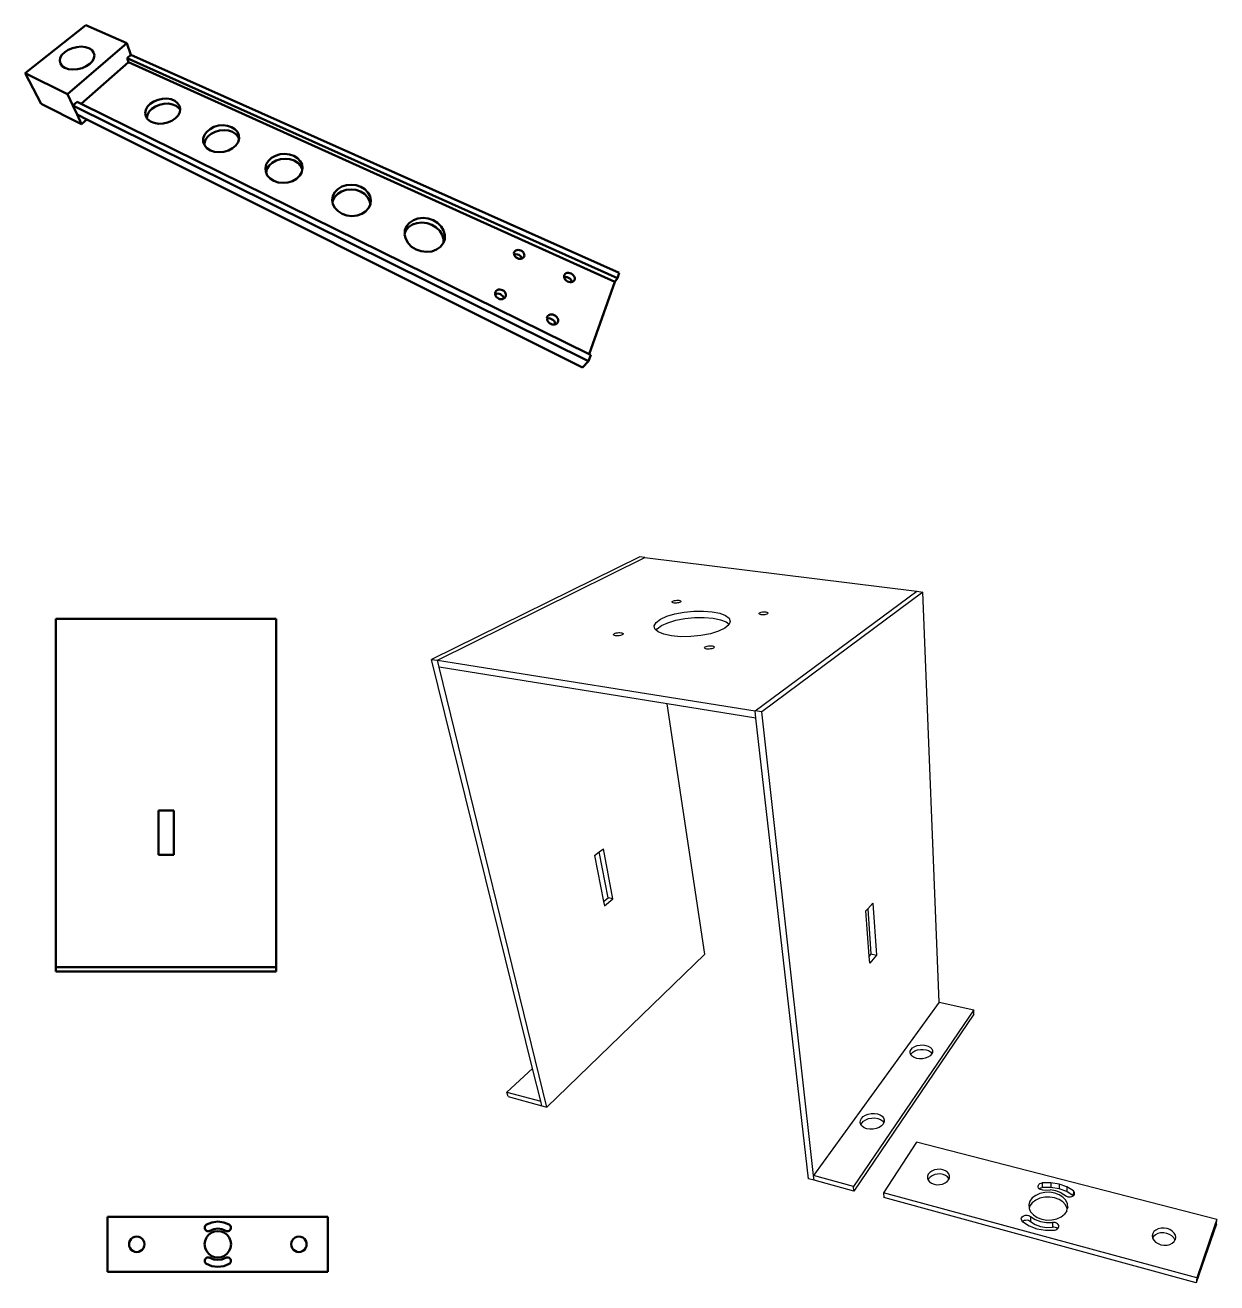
# Model space of a CAD drawing. Header units: millimetres. Extents: x 25 to 2355, y -27 to 1078.
# Drawn here: x 693 to 1234, y 507 to 1078 of the extents above; entities that cross this region are included whole.
import ezdxf

# ---------------------------------------------------------------- set-up
doc = ezdxf.new("R2010")
doc.units = ezdxf.units.MM
doc.layers.get('0').update_dxf_attribs({"lineweight": 50})
doc.layers.add('结构 细线', color=4, linetype='Continuous')

msp = doc.modelspace()

# ---------------------------------------------------------------- linework, layer by layer
for p, q in [((720.739, 1077.954), (693.192, 1056.128)), ((739.412, 1069.741), (720.739, 1077.954)), ((739.412, 1069.741), (712.438, 1046.693)), ((712.752, 1066.742), (714.618, 1067.539)), ((714.618, 1067.539), (716.622, 1068.033)), ((716.622, 1068.033), (718.634, 1068.194)), ((718.634, 1068.194), (720.521, 1068.011)), ((720.521, 1068.011), (722.162, 1067.496)), ((722.162, 1067.496), (723.448, 1066.682)), ((741.159, 1064.433), (739.412, 1069.741)), ((708.883, 1061.77), (709.14, 1063.122)), ((709.166, 1060.496), (708.883, 1061.77)), ((709.14, 1063.122), (709.915, 1064.46)), ((709.915, 1064.46), (711.147, 1065.694)), ((711.147, 1065.694), (712.752, 1066.742)), ((723.722, 1061.684), (722.523, 1060.419)), ((723.448, 1066.682), (724.291, 1065.619)), ((724.439, 1063.034), (723.722, 1061.684)), ((724.291, 1065.619), (724.631, 1064.375)), ((724.631, 1064.375), (724.439, 1063.034)), ((741.159, 1064.433), (739.516, 1062.999)), ((740.149, 1061.121), (739.516, 1062.999)), ((739.516, 1062.999), (962.035, 963.059)), ((962.892, 965.514), (741.159, 1064.433)), ((700.461, 1042.278), (693.192, 1056.128)), ((693.192, 1056.128), (712.438, 1046.693)), ((709.977, 1059.392), (709.166, 1060.496)), ((711.264, 1058.535), (709.977, 1059.392)), ((712.939, 1057.989), (711.264, 1058.535)), ((714.884, 1057.795), (712.939, 1057.989)), ((716.961, 1057.966), (714.884, 1057.795)), ((719.021, 1058.49), (716.961, 1057.966)), ((740.149, 1061.121), (718.624, 1042.19)), ((720.92, 1059.328), (719.021, 1058.49)), ((722.523, 1060.419), (720.92, 1059.328)), ((740.149, 1061.121), (960.811, 961.527)), ((714.872, 1041.486), (712.438, 1046.693)), ((753.501, 1044.125), (755.519, 1044.554)), ((755.519, 1044.554), (757.544, 1044.609)), ((757.544, 1044.609), (759.443, 1044.29)), ((700.461, 1042.278), (718.846, 1032.986)), ((716.741, 1043.117), (714.872, 1041.486)), ((714.872, 1041.486), (948.895, 925.405)), ((714.872, 1041.486), (716.79, 1037.385)), ((716.741, 1043.117), (718.624, 1042.19)), ((718.624, 1042.19), (949.277, 928.627)), ((747.691, 1038.045), (747.962, 1039.537)), ((747.962, 1039.537), (748.751, 1040.981)), ((748.751, 1040.981), (749.999, 1042.281)), ((750.732, 1040.012), (749.498, 1038.716)), ((749.999, 1042.281), (751.619, 1043.352)), ((750.732, 1040.012), (752.335, 1041.08)), ((751.619, 1043.352), (753.501, 1044.125)), ((752.335, 1041.08), (754.197, 1041.852)), ((754.197, 1041.852), (756.197, 1042.279)), ((756.197, 1042.279), (758.202, 1042.335)), ((758.202, 1042.335), (760.084, 1042.016)), ((759.443, 1044.29), (761.092, 1043.614)), ((760.084, 1042.016), (761.719, 1041.342)), ((761.092, 1043.614), (762.381, 1042.625)), ((761.719, 1041.342), (762.999, 1040.355)), ((762.381, 1042.625), (763.224, 1041.385)), ((762.999, 1040.355), (763.507, 1039.604)), ((763.224, 1041.385), (763.558, 1039.974)), ((763.507, 1039.604), (763.355, 1038.485)), ((763.558, 1039.974), (763.507, 1039.604)), ((716.79, 1037.385), (718.846, 1032.986)), ((716.79, 1037.385), (721.246, 1035.154)), ((718.846, 1032.986), (721.246, 1035.154)), ((721.246, 1035.154), (946.228, 922.54)), ((747.964, 1036.606), (747.691, 1038.045)), ((748.46, 1035.816), (747.964, 1036.606)), ((748.46, 1035.816), (748.719, 1037.276)), ((748.769, 1035.322), (748.46, 1035.816)), ((748.719, 1037.276), (749.498, 1038.716)), ((750.053, 1034.284), (748.769, 1035.322)), ((751.732, 1033.568), (750.053, 1034.284)), ((753.686, 1033.228), (751.732, 1033.568)), ((755.778, 1033.287), (753.686, 1033.228)), ((757.858, 1033.743), (755.778, 1033.287)), ((759.777, 1034.56), (757.858, 1033.743)), ((761.402, 1035.68), (759.777, 1034.56)), ((762.621, 1037.02), (761.402, 1035.68)), ((763.355, 1038.485), (762.621, 1037.02)), ((774.048, 1026.551), (774.583, 1028.129)), ((774.583, 1028.129), (775.626, 1029.584)), ((775.626, 1029.584), (777.102, 1030.82)), ((776.14, 1027.354), (777.6, 1028.586)), ((777.102, 1030.82), (778.908, 1031.758)), ((777.6, 1028.586), (779.387, 1029.521)), ((778.908, 1031.758), (780.925, 1032.34)), ((779.387, 1029.521), (781.384, 1030.101)), ((780.925, 1032.34), (783.02, 1032.529)), ((781.384, 1030.101), (783.46, 1030.289)), ((783.02, 1032.529), (785.058, 1032.314)), ((783.46, 1030.289), (785.478, 1030.075)), ((785.058, 1032.314), (786.907, 1031.708)), ((785.478, 1030.075), (787.31, 1029.471)), ((786.907, 1031.708), (788.444, 1030.748)), ((787.31, 1029.471), (788.833, 1028.514)), ((788.444, 1030.748), (789.566, 1029.495)), ((788.833, 1028.514), (789.946, 1027.266)), ((789.566, 1029.495), (790.194, 1028.03)), ((790.194, 1028.03), (790.279, 1026.488)), ((774.063, 1024.955), (774.048, 1026.551)), ((774.589, 1023.571), (774.063, 1024.955)), ((774.581, 1024.331), (775.109, 1025.904)), ((774.589, 1023.571), (774.581, 1024.331)), ((774.635, 1023.452), (774.589, 1023.571)), ((775.73, 1022.147), (774.635, 1023.452)), ((775.109, 1025.904), (776.14, 1027.354)), ((777.278, 1021.135), (775.73, 1022.147)), ((787.349, 1022.072), (785.516, 1021.081)), ((788.814, 1023.36), (787.349, 1022.072)), ((789.812, 1024.854), (788.814, 1023.36)), ((790.281, 1026.447), (789.812, 1024.854)), ((789.946, 1027.266), (790.279, 1026.488)), ((790.279, 1026.488), (790.281, 1026.447)), ((779.171, 1020.49), (777.278, 1021.135)), ((781.276, 1020.26), (779.171, 1020.49)), ((783.443, 1020.462), (781.276, 1020.26)), ((785.516, 1021.081), (783.443, 1020.462)), ((802.667, 1014.804), (803.63, 1016.369)), ((803.63, 1016.369), (805.059, 1017.698)), ((805.059, 1017.698), (806.856, 1018.707)), ((805.299, 1015.512), (807.077, 1016.517)), ((806.856, 1018.707), (808.899, 1019.332)), ((807.077, 1016.517), (809.1, 1017.14)), ((808.899, 1019.332), (811.056, 1019.535)), ((809.1, 1017.14), (811.235, 1017.342)), ((811.056, 1019.535), (813.187, 1019.304)), ((811.235, 1017.342), (813.345, 1017.112)), ((813.187, 1019.304), (815.153, 1018.653)), ((813.345, 1017.112), (815.292, 1016.463)), ((815.153, 1018.653), (816.826, 1017.621)), ((815.292, 1016.463), (816.949, 1015.435)), ((816.826, 1017.621), (818.094, 1016.274)), ((818.094, 1016.274), (818.867, 1014.697)), ((802.239, 1013.106), (802.667, 1014.804)), ((802.385, 1011.388), (802.239, 1013.106)), ((802.537, 1011.045), (802.385, 1011.388)), ((802.537, 1011.045), (802.932, 1012.63)), ((803.101, 1009.77), (802.537, 1011.045)), ((802.932, 1012.63), (803.885, 1014.188)), ((803.885, 1014.188), (805.299, 1015.512)), ((816.949, 1015.435), (818.205, 1014.094)), ((818.735, 1011.28), (817.823, 1009.671)), ((818.205, 1014.094), (818.971, 1012.524)), ((818.979, 1012.463), (818.735, 1011.28)), ((818.867, 1014.697), (819.088, 1012.994)), ((819.088, 1012.994), (818.971, 1012.524)), ((818.971, 1012.524), (818.979, 1012.463)), ((804.344, 1008.365), (803.101, 1009.77)), ((806.033, 1007.274), (804.344, 1008.365)), ((808.051, 1006.579), (806.033, 1007.274)), ((810.255, 1006.331), (808.051, 1006.579)), ((812.488, 1006.549), (810.255, 1006.331)), ((814.589, 1007.217), (812.488, 1006.549)), ((816.409, 1008.284), (814.589, 1007.217)), ((817.823, 1009.671), (816.409, 1008.284)), ((835.161, 1003.57), (836.941, 1004.658)), ((836.941, 1004.658), (839.009, 1005.332)), ((839.009, 1005.332), (841.231, 1005.551)), ((841.231, 1005.551), (843.462, 1005.302)), ((843.462, 1005.302), (845.56, 1004.599)), ((845.56, 1004.599), (847.386, 1003.487)), ((832.622, 998.617), (832.922, 1000.449)), ((832.884, 998.34), (833.743, 1000.02)), ((832.922, 1000.449), (833.79, 1002.137)), ((833.743, 1000.02), (835.1, 1001.446)), ((833.79, 1002.137), (835.161, 1003.57)), ((835.1, 1001.446), (836.862, 1002.529)), ((836.862, 1002.529), (838.909, 1003.2)), ((838.909, 1003.2), (841.108, 1003.418)), ((841.108, 1003.418), (843.317, 1003.17)), ((843.317, 1003.17), (845.393, 1002.471)), ((845.393, 1002.471), (847.2, 1001.364)), ((847.2, 1001.364), (848.616, 999.918)), ((847.386, 1003.487), (848.818, 1002.034)), ((848.616, 999.918), (849.545, 998.226)), ((848.818, 1002.034), (849.758, 1000.334)), ((849.758, 1000.334), (850.135, 998.496)), ((832.774, 997.666), (832.622, 998.617)), ((832.774, 997.666), (832.884, 998.34)), ((832.918, 996.763), (832.774, 997.666)), ((833.799, 995.015), (832.918, 996.763)), ((835.211, 993.497), (833.799, 995.015)), ((837.059, 992.319), (835.211, 993.497)), ((847.757, 993.41), (845.957, 992.257)), ((849.107, 994.909), (847.757, 993.41)), ((849.882, 996.573), (849.107, 994.909)), ((849.545, 998.226), (849.882, 996.573)), ((849.915, 996.645), (849.882, 996.573)), ((850.135, 998.496), (849.915, 996.645)), ((839.216, 991.568), (837.059, 992.319)), ((841.528, 991.3), (839.216, 991.568)), ((843.83, 991.536), (841.528, 991.3)), ((845.957, 992.257), (843.83, 991.536)), ((866.364, 986.765), (867.664, 988.315)), ((867.254, 986.271), (868.99, 987.44)), ((867.664, 988.315), (869.418, 989.491)), ((868.99, 987.44), (871.059, 988.165)), ((869.418, 989.491), (871.508, 990.22)), ((871.059, 988.165), (873.326, 988.4)), ((871.508, 990.22), (873.799, 990.457)), ((873.326, 988.4), (875.643, 988.132)), ((873.799, 990.457), (876.142, 990.187)), ((875.643, 988.132), (877.862, 987.377)), ((876.142, 990.187), (878.385, 989.428)), ((878.385, 989.428), (880.383, 988.225)), ((880.383, 988.225), (882.004, 986.654)), ((865.459, 982.956), (865.51, 983.621)), ((865.931, 980.949), (865.459, 982.956)), ((865.51, 983.621), (865.61, 984.939)), ((865.51, 983.621), (865.966, 984.729)), ((865.61, 984.939), (866.364, 986.765)), ((865.966, 984.729), (867.254, 986.271)), ((877.862, 987.377), (879.837, 986.181)), ((879.837, 986.181), (881.438, 984.619)), ((881.438, 984.619), (882.553, 982.79)), ((882.004, 986.654), (883.134, 984.814)), ((882.553, 982.79), (883.102, 980.813)), ((883.134, 984.814), (883.691, 982.826)), ((883.691, 982.826), (883.63, 980.822)), ((867.003, 979.056), (865.931, 980.949)), ((868.606, 977.412), (867.003, 979.056)), ((870.635, 976.135), (868.606, 977.412)), ((872.947, 975.321), (870.635, 976.135)), ((879.904, 976.067), (877.755, 975.286)), ((881.675, 977.317), (879.904, 976.067)), ((882.944, 978.941), (881.675, 977.317)), ((883.051, 979.235), (882.944, 978.941)), ((883.63, 980.822), (883.051, 979.235)), ((883.102, 980.813), (883.051, 979.235)), ((875.379, 975.03), (872.947, 975.321)), ((877.755, 975.286), (875.379, 975.03)), ((915.08, 974.462), (915.216, 974.944)), ((915.104, 973.942), (915.08, 974.462)), ((915.162, 973.775), (915.104, 973.942)), ((915.162, 973.775), (915.479, 973.895)), ((915.287, 973.419), (915.162, 973.775)), ((915.216, 974.944), (915.503, 975.356)), ((915.617, 972.93), (915.287, 973.419)), ((915.479, 973.895), (916.06, 973.958)), ((915.503, 975.356), (915.92, 975.67)), ((916.073, 972.508), (915.617, 972.93)), ((915.92, 975.67), (916.439, 975.866)), ((916.06, 973.958), (916.667, 973.886)), ((916.622, 972.181), (916.073, 972.508)), ((916.439, 975.866), (917.026, 975.929)), ((917.228, 971.974), (916.622, 972.181)), ((916.667, 973.886), (917.261, 973.684)), ((917.026, 975.929), (917.64, 975.857)), ((917.849, 971.9), (917.228, 971.974)), ((917.261, 973.684), (917.801, 973.365)), ((917.64, 975.857), (918.241, 975.653)), ((917.801, 973.365), (918.251, 972.95)), ((918.441, 971.965), (917.849, 971.9)), ((918.241, 975.653), (918.788, 975.332)), ((918.251, 972.95), (918.58, 972.467)), ((918.722, 972.072), (918.441, 971.965)), ((918.58, 972.467), (918.722, 972.072)), ((918.964, 972.164), (918.722, 972.072)), ((918.788, 975.332), (919.244, 974.915)), ((919.381, 972.483), (918.964, 972.164)), ((919.244, 974.915), (919.578, 974.429)), ((919.665, 972.9), (919.381, 972.483)), ((919.578, 974.429), (919.767, 973.908)), ((919.797, 973.386), (919.665, 972.9)), ((919.767, 973.908), (919.797, 973.386)), ((937.812, 964.124), (937.959, 964.618)), ((937.959, 964.618), (938.261, 965.031)), ((938.261, 965.031), (938.698, 965.336)), ((938.698, 965.336), (939.239, 965.513)), ((939.239, 965.513), (939.848, 965.549)), ((939.848, 965.549), (940.484, 965.443)), ((940.484, 965.443), (941.105, 965.201)), ((941.105, 965.201), (941.669, 964.84)), ((941.669, 964.84), (942.137, 964.383)), ((962.035, 963.059), (962.892, 965.514)), ((937.831, 963.582), (937.812, 964.124)), ((937.839, 963.557), (937.831, 963.582)), ((937.839, 963.557), (937.998, 963.61)), ((938.014, 963.03), (937.839, 963.557)), ((937.998, 963.61), (938.6, 963.646)), ((938.35, 962.505), (938.014, 963.03)), ((938.817, 962.043), (938.35, 962.505)), ((938.6, 963.646), (939.229, 963.54)), ((939.383, 961.676), (938.817, 962.043)), ((939.229, 963.54), (939.842, 963.3)), ((940.009, 961.43), (939.383, 961.676)), ((939.842, 963.3), (940.398, 962.941)), ((940.651, 961.322), (940.009, 961.43)), ((940.398, 962.941), (940.859, 962.487)), ((941.266, 961.359), (940.651, 961.322)), ((940.859, 962.487), (941.194, 961.969)), ((941.194, 961.969), (941.38, 961.422)), ((941.38, 961.422), (941.266, 961.359)), ((941.811, 961.539), (941.38, 961.422)), ((942.249, 961.849), (941.811, 961.539)), ((942.137, 964.383), (942.477, 963.861)), ((942.549, 962.268), (942.249, 961.849)), ((942.477, 963.861), (942.666, 963.31)), ((942.691, 962.766), (942.549, 962.268)), ((942.666, 963.31), (942.691, 962.766)), ((949.277, 928.627), (960.811, 961.527)), ((960.01, 961.629), (960.027, 961.678)), ((960.054, 961.755), (960.079, 961.826)), ((960.811, 961.527), (962.035, 963.059)), ((906.536, 956.388), (906.689, 956.913)), ((906.549, 955.86), (906.536, 956.388)), ((906.549, 955.86), (907.081, 956.068)), ((906.55, 955.821), (906.549, 955.86)), ((906.73, 955.252), (906.55, 955.821)), ((906.689, 956.913), (906.997, 957.362)), ((907.064, 954.718), (906.73, 955.252)), ((906.997, 957.362), (907.439, 957.705)), ((907.531, 954.258), (907.064, 954.718)), ((907.081, 956.068), (907.688, 956.136)), ((907.439, 957.705), (907.986, 957.917)), ((908.097, 953.902), (907.531, 954.258)), ((907.688, 956.136), (908.321, 956.058)), ((907.986, 957.917), (908.599, 957.987)), ((908.726, 953.676), (908.097, 953.902)), ((908.321, 956.058), (908.936, 955.838)), ((908.599, 957.987), (909.239, 957.908)), ((909.372, 953.596), (908.726, 953.676)), ((908.936, 955.838), (909.493, 955.491)), ((909.239, 957.908), (909.862, 957.686)), ((909.992, 953.667), (909.372, 953.596)), ((909.493, 955.491), (909.953, 955.039)), ((909.862, 957.686), (910.426, 957.336)), ((909.953, 955.039), (910.286, 954.514)), ((910.472, 953.856), (909.992, 953.667)), ((910.286, 954.514), (910.469, 953.95)), ((910.426, 957.336), (910.893, 956.881)), ((910.469, 953.95), (910.472, 953.856)), ((910.542, 953.884), (910.472, 953.856)), ((910.985, 954.231), (910.542, 953.884)), ((910.893, 956.881), (911.231, 956.352)), ((911.29, 954.686), (910.985, 954.231)), ((911.231, 956.352), (911.417, 955.784)), ((911.438, 955.216), (911.29, 954.686)), ((911.417, 955.784), (911.438, 955.216)), ((930.056, 944.986), (930.183, 945.54)), ((930.073, 944.759), (930.056, 944.986)), ((930.073, 944.759), (930.253, 944.833)), ((930.102, 944.389), (930.073, 944.759)), ((930.319, 943.789), (930.102, 944.389)), ((930.183, 945.54), (930.474, 946.013)), ((930.253, 944.833), (930.872, 944.905)), ((930.692, 943.227), (930.319, 943.789)), ((930.474, 946.013), (930.909, 946.374)), ((931.196, 942.741), (930.692, 943.227)), ((930.872, 944.905), (931.525, 944.823)), ((930.909, 946.374), (931.458, 946.598)), ((931.798, 942.367), (931.196, 942.741)), ((931.458, 946.598), (932.084, 946.671)), ((931.525, 944.823), (932.169, 944.591)), ((932.456, 942.129), (931.798, 942.367)), ((932.084, 946.671), (932.745, 946.588)), ((932.169, 944.591), (932.759, 944.226)), ((933.124, 942.044), (932.456, 942.129)), ((932.745, 946.588), (933.397, 946.354)), ((932.759, 944.226), (933.257, 943.75)), ((933.756, 942.118), (933.124, 942.044)), ((933.257, 943.75), (933.628, 943.197)), ((933.397, 946.354), (933.995, 945.986)), ((933.628, 943.197), (933.847, 942.603)), ((933.883, 942.171), (933.756, 942.118)), ((933.847, 942.603), (933.883, 942.171)), ((934.309, 942.347), (933.883, 942.171)), ((933.995, 945.986), (934.501, 945.506)), ((934.744, 942.714), (934.309, 942.347)), ((934.501, 945.506), (934.878, 944.949)), ((935.032, 943.193), (934.744, 942.714)), ((934.878, 944.949), (935.1, 944.35)), ((935.153, 943.751), (935.032, 943.193)), ((935.1, 944.35), (935.153, 943.751)), ((946.228, 922.54), (948.895, 925.405)), ((948.895, 925.405), (949.91, 928.315)), ((949.277, 928.627), (949.91, 928.315)), ((707.174, 650.495), (707.174, 808.495)), ((707.174, 808.495), (807.174, 808.495)), ((807.174, 808.495), (807.174, 650.495)), ((753.674, 721.495), (760.674, 721.495)), ((753.674, 701.495), (753.674, 721.495)), ((760.674, 721.495), (760.674, 701.495)), ((760.674, 701.495), (753.674, 701.495)), ((707.174, 648.495), (707.174, 650.495)), ((807.174, 650.495), (707.174, 650.495)), ((807.174, 648.495), (707.174, 648.495)), ((807.174, 648.495), (807.174, 650.495)), ((730.648, 537.198), (730.648, 512.198)), ((830.648, 537.198), (730.648, 537.198)), ((730.648, 537.198), (730.648, 512.198)), ((830.648, 537.198), (830.648, 512.198)), ((774.698, 532.232), (774.752, 532.646)), ((774.752, 531.818), (774.698, 532.232)), ((774.752, 532.646), (774.912, 533.032)), ((774.912, 531.432), (774.752, 531.818)), ((774.912, 533.032), (775.166, 533.363)), ((775.166, 531.101), (774.912, 531.432)), ((775.166, 533.363), (775.498, 533.618)), ((775.498, 530.846), (775.166, 531.101)), ((777.982, 534.647), (775.498, 533.618)), ((775.883, 530.686), (775.498, 530.846)), ((776.712, 530.686), (778.81, 531.556)), ((780.648, 534.998), (777.982, 534.647)), ((780.648, 531.798), (778.81, 531.556)), ((783.313, 534.647), (780.648, 534.998)), ((782.485, 531.556), (780.648, 531.798)), ((782.485, 531.556), (784.583, 530.686)), ((785.798, 533.618), (783.313, 534.647)), ((785.412, 530.686), (785.798, 530.846)), ((786.129, 533.363), (785.798, 533.618)), ((785.798, 530.846), (786.129, 531.101)), ((786.383, 533.032), (786.129, 533.363)), ((786.129, 531.101), (786.383, 531.432)), ((786.543, 532.646), (786.383, 533.032)), ((786.383, 531.432), (786.543, 531.818)), ((786.598, 532.232), (786.543, 532.646)), ((786.543, 531.818), (786.598, 532.232)), ((740.459, 525.606), (740.339, 524.698)), ((740.809, 526.452), (740.459, 525.606)), ((741.367, 527.179), (740.809, 526.452)), ((742.093, 527.736), (741.367, 527.179)), ((742.94, 528.087), (742.093, 527.736)), ((743.848, 528.206), (742.94, 528.087)), ((744.756, 528.087), (743.848, 528.206)), ((745.602, 527.736), (744.756, 528.087)), ((746.329, 527.179), (745.602, 527.736)), ((746.886, 526.452), (746.329, 527.179)), ((747.237, 525.606), (746.886, 526.452)), ((747.356, 524.698), (747.237, 525.606)), ((774.852, 526.25), (774.648, 524.698)), ((775.451, 527.698), (774.852, 526.25)), ((776.405, 528.94), (775.451, 527.698)), ((776.298, 530.632), (775.883, 530.686)), ((776.712, 530.686), (776.298, 530.632)), ((777.648, 529.894), (776.405, 528.94)), ((779.095, 530.493), (777.648, 529.894)), ((780.648, 530.698), (779.095, 530.493)), ((782.201, 530.493), (780.648, 530.698)), ((783.648, 529.894), (782.201, 530.493)), ((784.89, 528.94), (783.648, 529.894)), ((784.583, 530.686), (784.998, 530.632)), ((785.844, 527.698), (784.89, 528.94)), ((784.998, 530.632), (785.412, 530.686)), ((786.443, 526.25), (785.844, 527.698)), ((786.648, 524.698), (786.443, 526.25)), ((814.059, 525.606), (813.939, 524.698)), ((814.409, 526.452), (814.059, 525.606)), ((814.967, 527.179), (814.409, 526.452)), ((815.693, 527.736), (814.967, 527.179)), ((816.54, 528.087), (815.693, 527.736)), ((817.448, 528.206), (816.54, 528.087)), ((818.356, 528.087), (817.448, 528.206)), ((819.202, 527.736), (818.356, 528.087)), ((819.929, 527.179), (819.202, 527.736)), ((820.486, 526.452), (819.929, 527.179)), ((820.837, 525.606), (820.486, 526.452)), ((820.956, 524.698), (820.837, 525.606)), ((740.339, 524.698), (740.459, 523.789)), ((740.459, 523.789), (740.809, 522.943)), ((740.809, 522.943), (741.367, 522.217)), ((741.367, 522.217), (742.093, 521.659)), ((742.093, 521.659), (742.94, 521.308)), ((742.94, 521.308), (743.848, 521.189)), ((743.848, 521.189), (744.756, 521.308)), ((744.756, 521.308), (745.602, 521.659)), ((745.602, 521.659), (746.329, 522.217)), ((746.329, 522.217), (746.886, 522.943)), ((746.886, 522.943), (747.237, 523.789)), ((747.237, 523.789), (747.356, 524.698)), ((774.648, 524.698), (774.852, 523.145)), ((774.852, 523.145), (775.451, 521.698)), ((775.451, 521.698), (776.405, 520.455)), ((776.405, 520.455), (777.648, 519.501)), ((777.648, 519.501), (779.095, 518.902)), ((782.201, 518.902), (783.648, 519.501)), ((783.648, 519.501), (784.89, 520.455)), ((784.89, 520.455), (785.844, 521.698)), ((785.844, 521.698), (786.443, 523.145)), ((786.648, 524.698), (786.443, 523.145)), ((813.939, 524.698), (814.059, 523.789)), ((814.059, 523.789), (814.409, 522.943)), ((814.409, 522.943), (814.967, 522.217)), ((814.967, 522.217), (815.693, 521.659)), ((815.693, 521.659), (816.54, 521.308)), ((816.54, 521.308), (817.448, 521.189)), ((817.448, 521.189), (818.356, 521.308)), ((818.356, 521.308), (819.202, 521.659)), ((819.202, 521.659), (819.929, 522.217)), ((819.929, 522.217), (820.486, 522.943)), ((820.486, 522.943), (820.837, 523.789)), ((820.837, 523.789), (820.956, 524.698)), ((774.698, 517.163), (774.752, 517.577)), ((774.752, 516.749), (774.698, 517.163)), ((774.752, 517.577), (774.912, 517.963)), ((774.912, 516.363), (774.752, 516.749)), ((774.912, 517.963), (775.166, 518.295)), ((775.166, 516.032), (774.912, 516.363)), ((775.166, 518.295), (775.498, 518.549)), ((775.498, 515.777), (775.166, 516.032)), ((775.498, 518.549), (775.883, 518.709)), ((775.498, 515.777), (777.982, 514.749)), ((775.883, 518.709), (776.298, 518.763)), ((776.298, 518.763), (776.712, 518.709)), ((778.81, 517.839), (776.712, 518.709)), ((777.982, 514.749), (780.648, 514.398)), ((778.81, 517.839), (780.648, 517.598)), ((779.095, 518.902), (780.648, 518.698)), ((780.648, 518.698), (782.201, 518.902)), ((780.648, 517.598), (782.485, 517.839)), ((780.648, 514.398), (783.313, 514.749)), ((784.583, 518.709), (782.485, 517.839)), ((783.313, 514.749), (785.798, 515.777)), ((784.998, 518.763), (784.583, 518.709)), ((785.412, 518.709), (784.998, 518.763)), ((785.798, 518.549), (785.412, 518.709)), ((786.129, 518.295), (785.798, 518.549)), ((785.798, 515.777), (786.129, 516.032)), ((786.383, 517.963), (786.129, 518.295)), ((786.129, 516.032), (786.383, 516.363)), ((786.543, 517.577), (786.383, 517.963)), ((786.383, 516.363), (786.543, 516.749)), ((786.598, 517.163), (786.543, 517.577)), ((786.543, 516.749), (786.598, 517.163)), ((830.648, 512.198), (730.648, 512.198))]:
    msp.add_line(p, q)
at = {"layer": '结构 细线'}
for p, q in [((972.198, 836.595), (877.655, 790.151)), ((880.303, 789.73), (974.502, 836.31)), ((974.502, 836.31), (972.198, 836.595)), ((974.502, 836.31), (1097.977, 821.036)), ((986.845, 816.209), (986.941, 816.381)), ((986.887, 816.045), (986.845, 816.209)), ((986.941, 816.381), (987.17, 816.549)), ((987.17, 816.549), (987.515, 816.7)), ((987.515, 816.7), (987.953, 816.826)), ((987.953, 816.826), (988.453, 816.917)), ((988.453, 816.917), (988.983, 816.967)), ((988.983, 816.967), (989.505, 816.973)), ((989.505, 816.973), (989.986, 816.935)), ((989.986, 816.935), (990.391, 816.855)), ((990.391, 816.855), (990.695, 816.738)), ((990.826, 816.257), (990.6, 816.089)), ((990.695, 816.738), (990.875, 816.593)), ((990.92, 816.429), (990.826, 816.257)), ((990.875, 816.593), (990.92, 816.429)), ((1024.5, 766.811), (1097.977, 821.036)), ((1100.624, 820.708), (1027.641, 766.312)), ((1097.977, 821.036), (1100.624, 820.708)), ((1108.145, 634.519), (1100.624, 820.708)), ((984.461, 809.708), (988.133, 810.788)), ((987.065, 815.898), (986.887, 816.045)), ((987.368, 815.781), (987.065, 815.898)), ((987.775, 815.7), (987.368, 815.781)), ((988.258, 815.661), (987.775, 815.7)), ((988.133, 810.788), (992.303, 811.565)), ((988.783, 815.668), (988.258, 815.661)), ((989.316, 815.718), (988.783, 815.668)), ((989.818, 815.81), (989.316, 815.718)), ((990.256, 815.937), (989.818, 815.81)), ((990.6, 816.089), (990.256, 815.937)), ((992.303, 811.565), (996.702, 811.993)), ((996.702, 811.993), (1001.047, 812.045)), ((1001.047, 812.045), (1005.064, 811.72)), ((1005.064, 811.72), (1008.493, 811.036)), ((1008.493, 811.036), (1011.111, 810.035)), ((1026.308, 810.911), (1026.377, 811.091)), ((1026.379, 810.739), (1026.308, 810.911)), ((1026.377, 811.091), (1026.583, 811.266)), ((1026.587, 810.586), (1026.379, 810.739)), ((1026.583, 811.266), (1026.91, 811.424)), ((1026.917, 810.463), (1026.587, 810.586)), ((1026.91, 811.424), (1027.336, 811.555)), ((1027.336, 811.555), (1027.832, 811.65)), ((1027.832, 811.65), (1028.365, 811.703)), ((1028.365, 811.703), (1028.898, 811.709)), ((1028.898, 811.709), (1029.395, 811.669)), ((1029.416, 810.494), (1028.918, 810.398)), ((1029.395, 811.669), (1029.824, 811.586)), ((1029.843, 810.626), (1029.416, 810.494)), ((1029.824, 811.586), (1030.154, 811.464)), ((1030.168, 810.785), (1029.843, 810.626)), ((1030.154, 811.464), (1030.363, 811.312)), ((1030.371, 810.961), (1030.168, 810.785)), ((1030.363, 811.312), (1030.437, 811.14)), ((1030.437, 811.14), (1030.371, 810.961)), ((978.693, 805.401), (979.563, 806.924)), ((979.006, 803.926), (978.693, 805.401)), ((979.563, 806.924), (981.536, 808.392)), ((980.009, 803.972), (981.974, 805.453)), ((981.536, 808.392), (984.461, 809.708)), ((981.974, 805.453), (984.889, 806.781)), ((984.889, 806.781), (988.549, 807.871)), ((988.549, 807.871), (992.707, 808.656)), ((992.707, 808.656), (997.093, 809.087)), ((997.093, 809.087), (1001.427, 809.141)), ((1001.427, 809.141), (1005.433, 808.812)), ((1005.433, 808.812), (1008.855, 808.122)), ((1008.855, 808.122), (1011.467, 807.111)), ((1012.585, 805.823), (1010.78, 804.324)), ((1011.111, 810.035), (1012.736, 808.777)), ((1011.467, 807.111), (1012.719, 806.131)), ((1012.719, 806.131), (1012.585, 805.823)), ((1013.245, 807.342), (1012.719, 806.131)), ((1012.736, 808.777), (1013.245, 807.342)), ((1027.346, 810.378), (1026.917, 810.463)), ((1027.847, 810.338), (1027.346, 810.378)), ((1028.383, 810.345), (1027.847, 810.338)), ((1028.918, 810.398), (1028.383, 810.345)), ((960.251, 801.418), (960.374, 801.612)), ((960.276, 801.232), (960.251, 801.418)), ((960.448, 801.067), (960.276, 801.232)), ((960.374, 801.612), (960.637, 801.801)), ((960.756, 800.934), (960.448, 801.067)), ((960.637, 801.801), (961.022, 801.972)), ((961.179, 800.842), (960.756, 800.934)), ((961.022, 801.972), (961.502, 802.114)), ((961.687, 800.799), (961.179, 800.842)), ((961.502, 802.114), (962.044, 802.216)), ((962.246, 800.806), (961.687, 800.799)), ((962.044, 802.216), (962.613, 802.273)), ((962.818, 800.863), (962.246, 800.806)), ((962.613, 802.273), (963.169, 802.28)), ((963.363, 800.967), (962.818, 800.863)), ((963.169, 802.28), (963.675, 802.237)), ((963.843, 801.11), (963.363, 800.967)), ((963.675, 802.237), (964.096, 802.146)), ((964.227, 801.282), (963.843, 801.11)), ((964.096, 802.146), (964.405, 802.015)), ((964.487, 801.471), (964.227, 801.282)), ((964.405, 802.015), (964.579, 801.851)), ((964.607, 801.665), (964.487, 801.471)), ((964.579, 801.851), (964.607, 801.665)), ((979.658, 803.349), (979.006, 803.926)), ((979.658, 803.349), (980.009, 803.972)), ((980.501, 802.603), (979.658, 803.349)), ((983.09, 801.53), (980.501, 802.603)), ((986.601, 800.787), (983.09, 801.53)), ((990.785, 800.43), (986.601, 800.787)), ((995.341, 800.488), (990.785, 800.43)), ((999.936, 800.956), (995.341, 800.488)), ((1004.236, 801.798), (999.936, 800.956)), ((1007.935, 802.949), (1004.236, 801.798)), ((1010.78, 804.324), (1007.935, 802.949)), ((1001.61, 795.426), (1001.703, 795.63)), ((1001.667, 795.231), (1001.61, 795.426)), ((1001.871, 795.058), (1001.667, 795.231)), ((1001.703, 795.63), (1001.941, 795.828)), ((1002.209, 794.919), (1001.871, 795.058)), ((1001.941, 795.828), (1002.306, 796.007)), ((1002.657, 794.823), (1002.209, 794.919)), ((1002.306, 796.007), (1002.773, 796.156)), ((1003.185, 794.778), (1002.657, 794.823)), ((1002.773, 796.156), (1003.311, 796.264)), ((1003.756, 794.785), (1003.185, 794.778)), ((1003.311, 796.264), (1003.884, 796.323)), ((1004.332, 794.845), (1003.756, 794.785)), ((1003.884, 796.323), (1004.452, 796.33)), ((1004.872, 794.954), (1004.332, 794.845)), ((1004.452, 796.33), (1004.977, 796.285)), ((1005.34, 795.104), (1004.872, 794.954)), ((1004.977, 796.285), (1005.424, 796.19)), ((1005.704, 795.284), (1005.34, 795.104)), ((1005.424, 796.19), (1005.762, 796.052)), ((1005.939, 795.483), (1005.704, 795.284)), ((1005.762, 796.052), (1005.968, 795.88)), ((1006.029, 795.686), (1005.939, 795.483)), ((1005.968, 795.88), (1006.029, 795.686)), ((877.655, 790.151), (880.303, 789.73)), ((923.538, 604.534), (877.655, 790.151)), ((881.064, 786.62), (880.303, 789.73)), ((880.303, 789.73), (1024.5, 766.811)), ((929.958, 586.927), (881.064, 786.62)), ((984.544, 769.986), (881.064, 786.62)), ((1001.754, 656.33), (984.544, 769.986)), ((1024.878, 763.503), (984.544, 769.986)), ((1027.641, 766.312), (1024.5, 766.811)), ((1024.878, 763.503), (1024.5, 766.811)), ((1051.062, 555.877), (1027.641, 766.312)), ((1048.754, 554.443), (1024.878, 763.503)), ((951.668, 701.129), (953.796, 702.754)), ((953.796, 702.754), (955.67, 704.186)), ((957.793, 681.986), (953.796, 702.754)), ((959.985, 681.517), (955.67, 704.186)), ((951.668, 701.129), (955.728, 680.3)), ((955.728, 680.3), (957.793, 681.986)), ((955.728, 680.3), (956.111, 678.335)), ((956.111, 678.335), (959.985, 681.517)), ((959.985, 681.517), (957.793, 681.986)), ((1077.976, 679.539), (1075.637, 676.925)), ((1077.976, 679.539), (1079.619, 655.903)), ((1075.637, 676.925), (1074.839, 676.032)), ((1076.336, 655.517), (1074.839, 676.032)), ((1075.637, 676.925), (1077.115, 656.439)), ((1077.115, 656.439), (1076.336, 655.517)), ((1077.115, 656.439), (1079.619, 655.903)), ((929.958, 586.927), (1001.754, 656.33)), ((1076.574, 652.265), (1076.336, 655.517)), ((1079.619, 655.903), (1076.574, 652.265)), ((1108.145, 634.519), (1051.062, 555.877)), ((1108.145, 634.519), (1123.797, 631.041)), ((1123.797, 631.041), (1069.123, 550.958)), ((1123.844, 629.073), (1069.317, 548.82)), ((1123.844, 629.073), (1123.797, 631.041)), ((1094.892, 611.514), (1094.938, 612.333)), ((1095.193, 610.728), (1094.892, 611.514)), ((1094.938, 612.333), (1095.326, 613.129)), ((1095.229, 610.687), (1095.193, 610.728)), ((1095.229, 610.687), (1095.438, 611.117)), ((1095.326, 613.129), (1096.028, 613.847)), ((1095.438, 611.117), (1096.137, 611.838)), ((1096.028, 613.847), (1096.994, 614.441)), ((1096.137, 611.838), (1097.102, 612.433)), ((1096.994, 614.441), (1098.16, 614.871)), ((1097.102, 612.433), (1098.265, 612.864)), ((1098.16, 614.871), (1099.446, 615.109)), ((1098.265, 612.864), (1099.548, 613.102)), ((1099.446, 615.109), (1100.767, 615.138)), ((1099.548, 613.102), (1100.866, 613.131)), ((1100.767, 615.138), (1102.034, 614.957)), ((1100.866, 613.131), (1102.13, 612.95)), ((1102.034, 614.957), (1103.163, 614.579)), ((1102.13, 612.95), (1103.256, 612.57)), ((1103.163, 614.579), (1104.077, 614.027)), ((1103.256, 612.57), (1104.169, 612.017)), ((1104.633, 610.94), (1103.941, 610.211)), ((1104.077, 614.027), (1104.715, 613.338)), ((1104.169, 612.017), (1104.806, 611.327)), ((1104.806, 611.327), (1104.633, 610.94)), ((1104.715, 613.338), (1105.032, 612.558)), ((1105.004, 611.74), (1104.806, 611.327)), ((1105.032, 612.558), (1105.004, 611.74)), ((1095.821, 610.029), (1095.229, 610.687)), ((1096.736, 609.465), (1095.821, 610.029)), ((1097.874, 609.077), (1096.736, 609.465)), ((1099.158, 608.891), (1097.874, 609.077)), ((1100.497, 608.922), (1099.158, 608.891)), ((1101.8, 609.165), (1100.497, 608.922)), ((1102.974, 609.606), (1101.8, 609.165)), ((1103.941, 610.211), (1102.974, 609.606)), ((923.538, 604.534), (911.833, 593.791)), ((927.23, 589.598), (923.538, 604.534)), ((911.833, 593.791), (927.23, 589.598)), ((912.375, 591.736), (911.833, 593.791)), ((912.375, 591.736), (927.74, 587.534)), ((927.74, 587.534), (927.23, 589.598)), ((927.74, 587.534), (929.958, 586.927)), ((1072.77, 581.787), (1073.561, 582.612)), ((1073.561, 582.612), (1074.628, 583.294)), ((1074.628, 583.294), (1075.9, 583.787)), ((1075.9, 583.787), (1077.291, 584.059)), ((1077.291, 584.059), (1078.707, 584.093)), ((1078.707, 584.093), (1080.054, 583.885)), ((1080.054, 583.885), (1081.243, 583.451)), ((1081.243, 583.451), (1082.193, 582.818)), ((1082.193, 582.818), (1082.839, 582.027)), ((1072.216, 579.933), (1072.31, 580.874)), ((1072.495, 579.031), (1072.216, 579.933)), ((1072.31, 580.874), (1072.77, 581.787)), ((1072.562, 578.946), (1072.495, 579.031)), ((1072.562, 578.946), (1072.943, 579.707)), ((1073.13, 578.227), (1072.562, 578.946)), ((1072.943, 579.707), (1073.732, 580.533)), ((1074.079, 577.58), (1073.13, 578.227)), ((1073.732, 580.533), (1074.797, 581.216)), ((1075.278, 577.134), (1074.079, 577.58)), ((1074.797, 581.216), (1076.065, 581.71)), ((1076.644, 576.92), (1075.278, 577.134)), ((1076.065, 581.71), (1077.452, 581.983)), ((1078.082, 576.955), (1076.644, 576.92)), ((1077.452, 581.983), (1078.865, 582.017)), ((1079.491, 577.235), (1078.082, 576.955)), ((1078.865, 582.017), (1080.209, 581.809)), ((1080.774, 577.741), (1079.491, 577.235)), ((1080.209, 581.809), (1081.395, 581.374)), ((1081.843, 578.437), (1080.774, 577.741)), ((1081.395, 581.374), (1082.343, 580.739)), ((1082.623, 579.274), (1081.843, 578.437)), ((1082.343, 580.739), (1082.962, 579.98)), ((1082.962, 579.98), (1082.623, 579.274)), ((1082.839, 582.027), (1083.137, 581.132)), ((1083.064, 580.193), (1082.962, 579.98)), ((1083.137, 581.132), (1083.064, 580.193)), ((1097.852, 571.042), (1082.864, 548.037)), ((1234.13, 535.964), (1097.852, 571.042)), ((1051.299, 553.747), (1048.754, 554.443)), ((1069.123, 550.958), (1051.062, 555.877)), ((1051.299, 553.747), (1051.062, 555.877)), ((1069.317, 548.82), (1051.299, 553.747)), ((1102.796, 555.577), (1102.765, 554.662)), ((1102.765, 554.662), (1103.061, 553.827)), ((1103.166, 556.467), (1102.796, 555.577)), ((1103.272, 554.338), (1103.061, 553.827)), ((1103.061, 553.827), (1103.076, 553.783)), ((1103.076, 553.783), (1103.711, 553.001)), ((1103.848, 557.271), (1103.166, 556.467)), ((1103.953, 555.143), (1103.272, 554.338)), ((1104.795, 557.935), (1103.848, 557.271)), ((1104.897, 555.809), (1103.953, 555.143)), ((1105.942, 558.415), (1104.795, 557.935)), ((1106.041, 556.29), (1104.897, 555.809)), ((1107.211, 558.681), (1105.942, 558.415)), ((1107.307, 556.556), (1106.041, 556.29)), ((1108.519, 558.713), (1107.211, 558.681)), ((1108.611, 556.589), (1107.307, 556.556)), ((1109.777, 558.512), (1108.519, 558.713)), ((1109.866, 556.387), (1108.611, 556.589)), ((1110.901, 558.088), (1109.777, 558.512)), ((1110.988, 555.962), (1109.866, 556.387)), ((1111.816, 557.471), (1110.901, 558.088)), ((1111.901, 555.344), (1110.988, 555.962)), ((1111.748, 553.205), (1112.421, 554.02)), ((1112.46, 556.701), (1111.816, 557.471)), ((1112.543, 554.573), (1111.901, 555.344)), ((1112.421, 554.02), (1112.59, 554.447)), ((1112.788, 555.829), (1112.46, 556.701)), ((1112.59, 554.447), (1112.543, 554.573)), ((1112.59, 554.447), (1112.775, 554.915)), ((1112.775, 554.915), (1112.788, 555.829)), ((1069.317, 548.82), (1069.123, 550.958)), ((1225.006, 509.392), (1082.864, 548.037)), ((1082.864, 548.037), (1083.024, 545.893)), ((1103.711, 553.001), (1104.627, 552.371)), ((1104.627, 552.371), (1105.761, 551.937)), ((1105.761, 551.937), (1107.035, 551.73)), ((1107.035, 551.73), (1108.361, 551.764)), ((1108.361, 551.764), (1109.646, 552.036)), ((1109.646, 552.036), (1110.802, 552.528)), ((1110.802, 552.528), (1111.748, 553.205)), ((1152.989, 551.104), (1153.118, 551.518)), ((1153.017, 550.68), (1152.989, 551.104)), ((1153.201, 550.273), (1153.017, 550.68)), ((1153.118, 551.518), (1153.395, 551.892)), ((1153.528, 549.912), (1153.201, 550.273)), ((1153.395, 551.892), (1153.801, 552.202)), ((1153.556, 549.894), (1153.528, 549.912)), ((1153.556, 549.894), (1153.781, 550.065)), ((1153.977, 549.621), (1153.556, 549.894)), ((1153.781, 550.065), (1154.287, 550.29)), ((1153.801, 552.202), (1154.309, 552.426)), ((1156.004, 548.228), (1153.832, 547.755)), ((1154.516, 549.421), (1153.977, 549.621)), ((1154.287, 550.29), (1154.859, 550.414)), ((1154.309, 552.426), (1154.883, 552.55)), ((1155.11, 549.325), (1154.516, 549.421)), ((1154.883, 552.55), (1154.859, 550.414)), ((1158.726, 550.513), (1154.859, 550.414)), ((1158.759, 552.649), (1154.883, 552.55)), ((1155.11, 549.325), (1158.405, 549.41)), ((1158.282, 548.287), (1156.004, 548.228)), ((1160.515, 547.927), (1158.282, 548.287)), ((1161.042, 548.985), (1158.405, 549.41)), ((1158.759, 552.649), (1158.726, 550.513)), ((1162.519, 549.904), (1158.726, 550.513)), ((1162.561, 552.041), (1158.759, 552.649)), ((1163.454, 548.094), (1161.042, 548.985)), ((1162.561, 552.041), (1162.519, 549.904)), ((1165.995, 548.624), (1162.519, 549.904)), ((1166.046, 550.762), (1162.561, 552.041)), ((1163.454, 548.094), (1165.94, 546.499)), ((1166.046, 550.762), (1165.995, 548.624)), ((1168.926, 546.75), (1165.995, 548.624)), ((1168.985, 548.892), (1166.046, 550.762)), ((1168.985, 548.892), (1168.926, 546.75)), ((1169.325, 548.529), (1168.985, 548.892)), ((1169.523, 548.119), (1169.325, 548.529)), ((1169.565, 547.689), (1169.523, 548.119)), ((1224.789, 507.191), (1083.024, 545.893)), ((1149.3, 544.267), (1148.796, 542.668)), ((1148.796, 542.668), (1148.89, 541.018)), ((1150.351, 543.561), (1149.291, 542.118)), ((1150.363, 545.708), (1149.3, 544.267)), ((1151.893, 544.751), (1150.351, 543.561)), ((1151.909, 546.897), (1150.363, 545.708)), ((1153.811, 545.611), (1151.893, 544.751)), ((1153.832, 547.755), (1151.909, 546.897)), ((1155.978, 546.085), (1153.811, 545.611)), ((1158.25, 546.144), (1155.978, 546.085)), ((1160.477, 545.783), (1158.25, 546.144)), ((1162.513, 545.026), (1160.477, 545.783)), ((1162.556, 547.171), (1160.515, 547.927)), ((1164.223, 543.92), (1162.513, 545.026)), ((1164.271, 546.067), (1162.556, 547.171)), ((1165.49, 542.538), (1164.223, 543.92)), ((1165.541, 544.687), (1164.271, 546.067)), ((1166.226, 540.97), (1165.49, 542.538)), ((1166.279, 543.122), (1165.541, 544.687)), ((1165.94, 546.499), (1166.488, 546.296)), ((1166.429, 541.474), (1166.279, 543.122)), ((1166.488, 546.296), (1167.087, 546.199)), ((1167.087, 546.199), (1167.696, 546.215)), ((1167.696, 546.215), (1168.274, 546.342)), ((1168.274, 546.342), (1168.781, 546.572)), ((1168.781, 546.572), (1168.96, 546.713)), ((1168.96, 546.713), (1168.926, 546.75)), ((1168.96, 546.713), (1169.181, 546.888)), ((1169.181, 546.888), (1169.449, 547.269)), ((1169.449, 547.269), (1169.565, 547.689)), ((1145.37, 536.328), (1145.51, 536.766)), ((1145.51, 536.766), (1145.801, 537.163)), ((1145.801, 537.163), (1146.224, 537.491)), ((1146.224, 537.491), (1146.749, 537.729)), ((1146.749, 537.729), (1147.342, 537.86)), ((1147.342, 537.86), (1147.962, 537.877)), ((1147.962, 537.877), (1148.568, 537.777)), ((1148.568, 537.777), (1149.118, 537.567)), ((1148.89, 541.018), (1148.923, 540.944)), ((1149.291, 542.118), (1148.923, 540.944)), ((1148.923, 540.944), (1149.582, 539.429)), ((1149.118, 537.567), (1149.575, 537.262)), ((1149.575, 537.262), (1149.565, 535.101)), ((1149.575, 537.262), (1151.61, 535.904)), ((1149.582, 539.429), (1150.828, 538.013)), ((1150.828, 538.013), (1152.548, 536.869)), ((1152.548, 536.869), (1154.622, 536.08)), ((1161.459, 536.259), (1163.406, 537.154)), ((1163.406, 537.154), (1164.947, 538.383)), ((1165.977, 539.857), (1164.947, 538.383)), ((1165.977, 539.857), (1166.241, 540.802)), ((1166.241, 540.802), (1166.226, 540.97)), ((1166.429, 541.474), (1166.241, 540.802)), ((1166.387, 539.782), (1166.386, 539.714)), ((1145.393, 535.878), (1145.37, 536.328)), ((1145.576, 535.447), (1145.393, 535.878)), ((1145.907, 535.064), (1145.576, 535.447)), ((1145.907, 535.064), (1146.222, 535.331)), ((1145.907, 535.064), (1148.861, 533.075)), ((1145.907, 534.392), (1145.907, 534.364)), ((1146.222, 535.331), (1146.747, 535.569)), ((1146.747, 535.569), (1147.338, 535.7)), ((1147.338, 535.7), (1147.956, 535.717)), ((1147.956, 535.717), (1148.56, 535.616)), ((1148.56, 535.616), (1149.109, 535.407)), ((1148.861, 533.075), (1152.442, 531.698)), ((1149.109, 535.407), (1149.565, 535.101)), ((1149.565, 535.101), (1151.594, 533.741)), ((1151.594, 533.741), (1154.046, 532.801)), ((1151.61, 535.904), (1154.068, 534.966)), ((1152.442, 531.698), (1156.396, 531.038)), ((1154.046, 532.801), (1156.748, 532.351)), ((1154.068, 534.966), (1156.777, 534.517)), ((1154.622, 536.08), (1156.906, 535.702)), ((1156.396, 531.038), (1160.439, 531.145)), ((1156.748, 532.351), (1159.508, 532.424)), ((1156.777, 534.517), (1159.545, 534.59)), ((1156.906, 535.702), (1159.24, 535.763)), ((1159.24, 535.763), (1161.459, 536.259)), ((1159.545, 534.59), (1159.508, 532.424)), ((1160.13, 532.441), (1159.508, 532.424)), ((1160.168, 534.606), (1159.545, 534.59)), ((1160.741, 532.339), (1160.13, 532.441)), ((1160.78, 534.505), (1160.168, 534.606)), ((1160.439, 531.145), (1161.036, 531.28)), ((1161.297, 532.127), (1160.741, 532.339)), ((1161.338, 534.293), (1160.78, 534.505)), ((1161.036, 531.28), (1161.561, 531.523)), ((1161.763, 531.817), (1161.297, 532.127)), ((1161.806, 533.984), (1161.338, 534.293)), ((1161.561, 531.523), (1161.832, 531.741)), ((1161.832, 531.741), (1161.763, 531.817)), ((1162.15, 533.599), (1161.806, 533.984)), ((1161.832, 531.741), (1161.978, 531.859)), ((1161.978, 531.859), (1162.259, 532.263)), ((1162.348, 533.164), (1162.15, 533.599)), ((1162.259, 532.263), (1162.385, 532.708)), ((1162.385, 532.708), (1162.348, 533.164)), ((1206.403, 531.169), (1205.549, 530.431)), ((1207.508, 531.703), (1206.403, 531.169)), ((1208.788, 531.997), (1207.508, 531.703)), ((1210.159, 532.034), (1208.788, 531.997)), ((1211.529, 531.81), (1210.159, 532.034)), ((1212.807, 531.339), (1211.529, 531.81)), ((1213.906, 530.653), (1212.807, 531.339)), ((1233.9, 533.801), (1224.789, 507.191)), ((1233.429, 533.923), (1225.006, 509.392)), ((1234.13, 535.964), (1233.429, 533.923)), ((1233.9, 533.801), (1233.429, 533.923)), ((1233.9, 533.801), (1234.13, 535.964)), ((1205.004, 529.537), (1204.806, 528.548)), ((1204.806, 528.548), (1204.967, 527.561)), ((1205.391, 528.259), (1204.967, 527.561)), ((1204.967, 527.561), (1204.972, 527.53)), ((1204.972, 527.53), (1205.491, 526.553)), ((1205.549, 530.431), (1205.004, 529.537)), ((1206.243, 528.998), (1205.391, 528.259)), ((1205.491, 526.553), (1206.329, 525.684)), ((1207.345, 529.533), (1206.243, 528.998)), ((1206.329, 525.684), (1207.432, 524.983)), ((1208.622, 529.828), (1207.345, 529.533)), ((1209.99, 529.865), (1208.622, 529.828)), ((1211.356, 529.64), (1209.99, 529.865)), ((1212.63, 529.169), (1211.356, 529.64)), ((1213.726, 528.482), (1212.63, 529.169)), ((1212.799, 524.61), (1213.911, 525.157)), ((1214.569, 527.625), (1213.726, 528.482)), ((1214.752, 529.797), (1213.906, 530.653)), ((1213.911, 525.157), (1214.762, 525.91)), ((1215.103, 526.654), (1214.569, 527.625)), ((1215.287, 528.828), (1214.752, 529.797)), ((1214.762, 525.91), (1215.125, 526.529)), ((1215.125, 526.529), (1215.103, 526.654)), ((1215.125, 526.529), (1215.294, 526.816)), ((1215.472, 527.812), (1215.287, 528.828)), ((1215.294, 526.816), (1215.472, 527.812)), ((1207.432, 524.983), (1208.722, 524.5)), ((1208.722, 524.5), (1210.111, 524.269)), ((1210.111, 524.269), (1211.502, 524.307)), ((1211.502, 524.307), (1212.799, 524.61)), ((1225.006, 509.392), (1224.789, 507.191))]:
    msp.add_line(p, q, dxfattribs=at)

doc.saveas('drawing.dxf')
